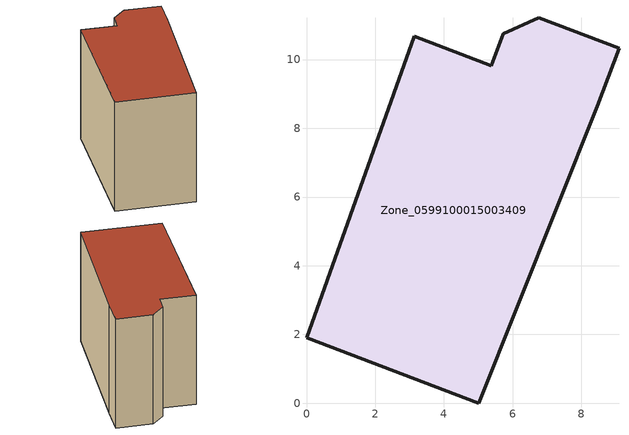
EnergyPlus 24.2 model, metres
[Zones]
Zone_0599100015003409
 floor ground (C_G): 8.46,8.64 5.01,0 0,1.91 3.13,10.67 5.37,9.82 5.73,10.75 6.76,11.21 9.09,10.32 z0.82
 wall outside (C_F): 9.09,10.32 6.76,11.21 5.73,10.75 5.37,9.82 3.13,10.67 0,1.91 5.01,0 8.46,8.64 9.09,10.32 z0.82:9
 roof outside (C_R): 5.01,0 8.46,8.64 9.09,10.32 6.76,11.21 5.73,10.75 5.37,9.82 3.13,10.67 0,1.91 z9
[BUILDING]
Pand.0599100015003409: North Axis=0; Terrain=City; Loads Convergence Tolerance Value=0.04; Temperature Convergence Tolerance Value=0.4; Solar Distribution=FullExterior; Maximum Number of Warmup Days=25; Minimum Number of Warmup Days=1
[Site:Location]
Rotterdam.The.Hague.AP_ZH_NLD Design_Conditions: Latitude=51.96; Longitude=4.45; Time Zone=1; Elevation=-4.5
[SITE:GROUNDTEMPERATURE:BUILDINGSURFACE]
18, 18, 18, 18, 18, 18, 18, 18, 18, 18, 18, 18
[MATERIAL] Thermal Absorptance=0.9; Solar Absorptance=0.7; Visible Absorptance=0.7
Name | Roughness | Thickness | Conductivity | Density | Specific Heat
G.TI.1965-1974 | MediumSmooth | 0.15 | 0.882353 | 540 | 1210
F.TI.1965-1974 | Rough | 0.3 | 0.697674 | 1920 | 840
R.TI.1965-1974 | MediumRough | 0.2 | 0.232558 | 1500 | 1000
[CONSTRUCTION]
C_G: G.TI.1965-1974
C_F: F.TI.1965-1974
C_R: R.TI.1965-1974
[ZONE]
Zone_0599100015003409: Type=1; Multiplier=1; Ceiling Height=Autocalculate; Volume=Autocalculate; Floor Area=autocalculate; Part of Total Floor Area=Yes
[ZONEINFILTRATION:DESIGNFLOWRATE]
Infil_Zone_0599100015003409: Zone or ZoneList or Space or SpaceList=Zone_0599100015003409; Schedule=AlwaysOn; Design Flow Rate Calculation Method=Flow/Area; Flow Rate per Floor Area=0.003; Constant Term Coefficient=1; Temperature Term Coefficient=0; Velocity Term Coefficient=0; Velocity Squared Term Coefficient=0
[HVACTEMPLATE:ZONE:IDEALLOADSAIRSYSTEM]
Zone_0599100015003409: Maximum Heating Supply Air Temperature=50; Minimum Cooling Supply Air Temperature=13; Maximum Heating Supply Air Humidity Ratio=0.0156; Minimum Cooling Supply Air Humidity Ratio=0.0077; Heating Limit=NoLimit; Cooling Limit=NoLimit; Dehumidification Control Type=ConstantSensibleHeatRatio; Cooling Sensible Heat Ratio=0.7; Dehumidification Setpoint=60; Humidification Control Type=None; Humidification Setpoint=30; Outdoor Air Method=None; Outdoor Air Flow Rate per Person=0.00944; Outdoor Air Flow Rate per Zone Floor Area=0; Outdoor Air Flow Rate per Zone=0; Demand Controlled Ventilation Type=None; Outdoor Air Economizer Type=NoEconomizer; Heat Recovery Type=None; Sensible Heat Recovery Effectiveness=0.7; Latent Heat Recovery Effectiveness=0.65
[ZONECONTROL:THERMOSTAT]
ThermostatControl_Zone_0599100015003409: Zone or ZoneList=Zone_0599100015003409; Control Type Schedule=DualSetpointControlType; Control 1=Thermostat_Zone_0599100015003409; Temperature Difference Between Cutout And Setpoint=0
[THERMOSTATSETPOINT:DUALSETPOINT]
Thermostat_Zone_0599100015003409: Heating Setpoint Temperature Schedule=HeatingSetpoint_Zone_0599100015003409; Cooling Setpoint Temperature Schedule=CoolingSetpoint_Zone_0599100015003409
[SCHEDULE:COMPACT]
HeatingSetpoint_Zone_0599100015003409: Through: 12/31, For: AllDays, Until: 24:00, 21
CoolingSetpoint_Zone_0599100015003409: Through: 12/31, For: AllDays, Until: 24:00, 24
DualSetpointControlType: Through: 12/31, For: AllDays, Until: 24:00, 4
AlwaysOn: Through: 12/31, For: AllDays, Until: 24:00, 1
